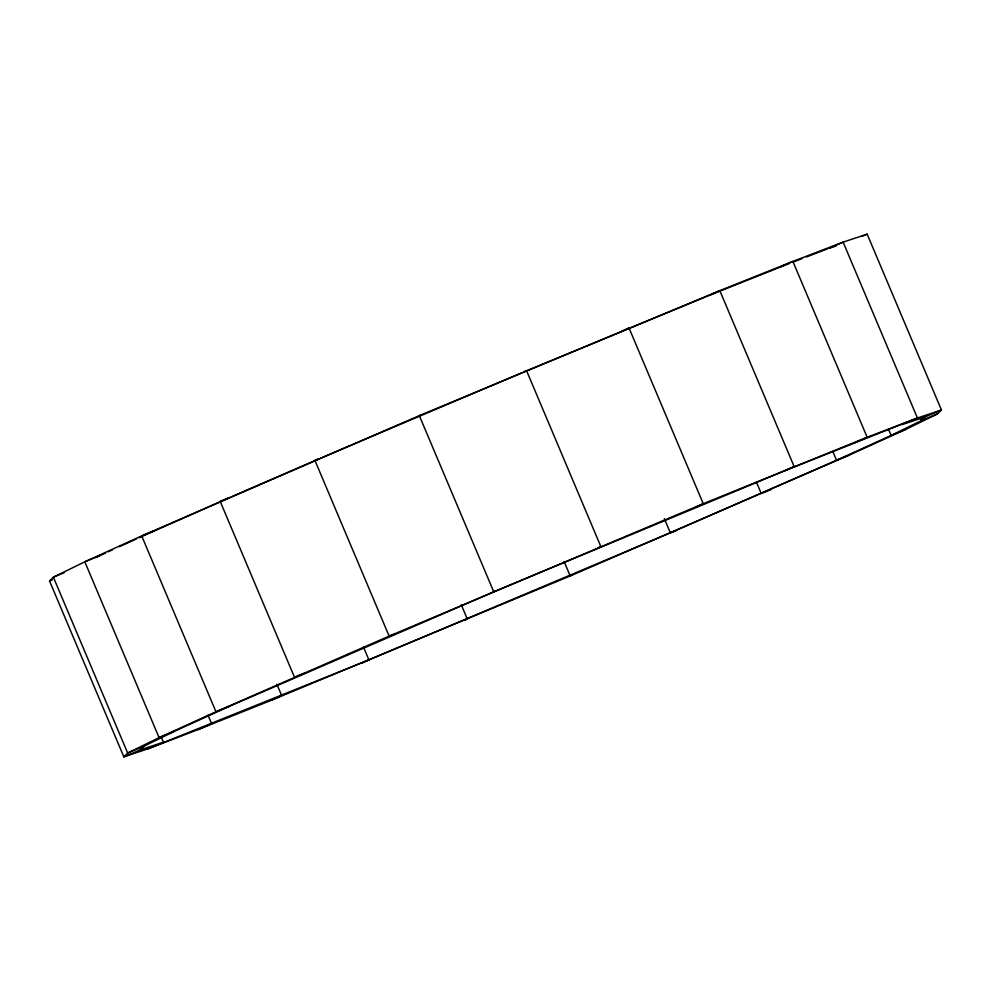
<?xml version="1.0" encoding="UTF-8"?>
<svg xmlns="http://www.w3.org/2000/svg" width="991" height="991" viewBox="0 0 991 991"><rect width="100%" height="100%" fill="white"/><g stroke="black" fill="none" stroke-linecap="round" stroke-linejoin="round"><path stroke-width="1.49" d="M49.55 580.999L53.378 577.183L84.805 561.798L141.688 535.92L419.329 415.65L719.825 290.648L792.887 261.413L843.13 242.138L867.162 234.149L941.45 410.001L937.622 413.817L906.195 429.202L849.312 455.08L571.671 575.35L271.175 700.352L198.113 729.587L147.87 748.862L123.838 756.851L49.55 580.999L52.3 579.834M829.021 248.208L843.13 242.138L917.418 418.004L867.162 437.266L703.238 503.701L389.129 636.111L215.976 711.773L159.093 737.651L127.666 753.036L123.838 756.851L140.326 749.853L144.005 746.198L174.156 731.432L228.748 706.595L495.19 591.181L783.559 471.22L917.418 418.004L941.45 410.001L924.962 417L901.897 424.668M924.962 417L921.283 420.667L891.12 435.421L836.54 460.258L670.362 532.873L368.925 659.932L147.87 748.862M464.531 620.515L467.281 619.016L461.298 604.832M598.007 547.837L600.744 546.338L526.469 370.485L523.719 371.984L709.283 295.368L789.319 263.507M95.768 557.599L105.48 553.028M622.075 331.068L628.963 327.848L703.238 503.701L696.363 506.921M362.037 663.152L368.925 659.932L363.536 647.173M108.279 551.764L112.478 549.844M119.477 546.66L136.262 539.017M139.062 537.741L229.763 497.494L220.151 501.285L294.438 677.138L304.051 673.347M709.283 295.368L719.825 290.648L794.113 466.501L783.559 471.22M271.175 700.352L281.717 695.632L276.923 684.285M779.384 267.31L792.887 261.413L867.162 437.266L853.672 443.163M198.113 729.587L211.616 723.69L208.023 715.18M231.188 496.887L319.226 458.746M320.638 458.127L522.307 372.579M861.675 236.477L867.162 234.149M64.266 572.625L53.378 577.183L127.666 753.036L144.005 746.198M937.622 413.817L921.283 420.667L920.082 417.83M99.88 555.579L84.805 561.798L159.093 737.651L174.156 731.432M906.195 429.202L891.12 435.421L888.729 429.747M154.46 530.742L141.688 535.92L215.976 711.773L228.748 706.595M849.312 455.08L836.54 460.258L832.935 451.76M770.849 489.715L761.237 493.506L756.443 482.159M793.568 261.872L802.078 258.614M806.34 256.979L827.609 248.815M319.189 458.66L314.853 460.258L389.129 636.111L394.926 633.992M676.147 530.742L670.362 532.873L664.366 518.689M829.058 248.345L836.255 245.941M140.326 749.853L163.391 742.185L160.988 736.511M420.902 415.316L419.329 415.65L493.617 591.503L495.19 591.181M571.671 575.35L570.098 575.684L564.102 561.501"/></g></svg>
